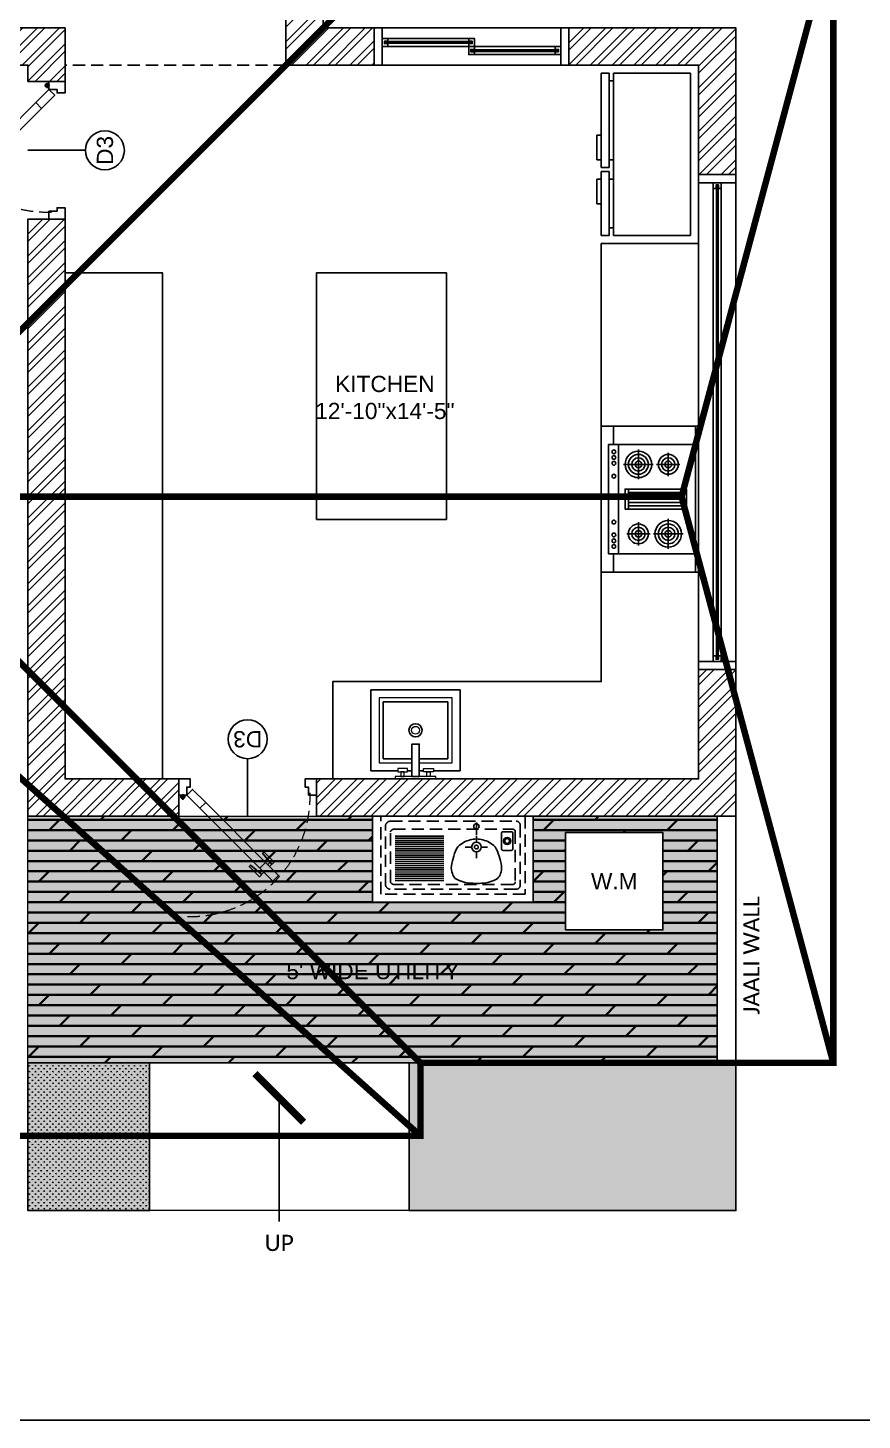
# Model space of a CAD drawing. Header units: millimetres. Extents: x 0 to 59560, y 0 to 21447.
# Drawn here: x 18234 to 23377, y 0 to 8582 of the extents above; entities that cross this region are included whole.
import ezdxf
from ezdxf.enums import TextEntityAlignment as Align

# ---------------------------------------------------------------- set-up
doc = ezdxf.new("R2010")
doc.units = ezdxf.units.MM
doc.header["$LTSCALE"] = 150
doc.linetypes.add('DASHED', pattern=[0.75, 0.5, -0.25])
for name, color, linetype in [('ad-Arrow', 32, 'Continuous'), ('ad-Door', 11, 'Continuous'), ('ad-Elevation 10', 8, 'Continuous'), ('ad-Furniture', 8, 'Continuous'), ('ad-Glass Sectionline', 140, 'Continuous'), ('ad-Text', 7, 'Continuous'), ('ad-Text main', 7, 'Continuous'), ('ad-Text Main_Door&window Label', 7, 'Continuous'), ('ad-Verandah', 33, 'Continuous'), ('ad-Wall', 240, 'Continuous'), ('ad-Wall hatch', 8, 'Continuous')]:
    doc.layers.add(name, color=color, linetype=linetype)
doc.layers.add('ad-Landscape', color=7, linetype='Continuous', lineweight=35, true_color=0x007f00)
doc.layers.add('ad-Primary Roof', color=5, linetype='Continuous', true_color=0x0000ff)
doc.layers.add('ad-Secondary Roof', color=6, linetype='Continuous', true_color=0xff00ff)
doc.styles.add('$ZCDB_AUDIT_GENERATED_9B16', font='arial.ttf')
doc.styles.add('6 U T S R N_Corridor-Basement$0$Standard', font='arial.ttf')
doc.styles.add('New Text Style', font='arial.ttf', dxfattribs={"height": 100})
doc.styles.get("Standard").update_dxf_attribs({"font": 'arial.ttf'})
doc.dimstyles.new('A-100-DIM-INT (MM-FT)', dxfattribs={"dimscale": 50, "dimtxt": 2.4, "dimasz": 1, "dimexe": 5, "dimexo": 100, "dimgap": 1, "dimtad": 0, "dimdec": 0, "dimdsep": 46, "dimtxsty": 'Standard', "dimblk": 'ARCHTICK', "dimcen": 0.025, "dimse1": 1, "dimse2": 1, "dimclrd": 256, "dimclre": 256, "dimclrt": 256, "dimazin": 2, "dimtfac": 1, "dimtdec": 0, "dimtix": 1, "dimtmove": 2, "dimatfit": 3, "dimldrblk": 'ARCHTICK', "dimfxl": 1, "dimtolj": 1, "dimtzin": 0, "dimarcsym": 0})

# ---------------------------------------------------------------- blocks, each defined once
blk = doc.blocks.new('zw$2299')
at = {"layer": 'ad-Elevation 10', "insert": (210.4, -857.9), "char_height": 100, "width": 720.07, "attachment_point": 5, "rotation": 90, "style": '$ZCDB_AUDIT_GENERATED_9B16', "bg_fill": 3, "box_fill_scale": 1, "bg_fill_color": 257, "bg_fill_transparency": 0}
blk.add_mtext('{\\fCalibri Light|b0|i0|c0|p34;JAALI WALL}', dxfattribs=at)
blk.add_wipeout([(0, 0), (115, 0), (115, -1520), (0, -1520)])
at = {"layer": 'ad-Elevation 10'}
blk.add_lwpolyline([(115, -1520), (115, 0), (0, 0), (0, -1520)], close=True, dxfattribs=at)
blk = doc.blocks.new('zw$821')
at = {"layer": 'ad-Primary Roof', "linetype": 'DASHED', "ltscale": 2, "const_width": 40}
for points in [[(16380, -15760), (9665, -9750), (2800, -15760)], [(16380, -15310), (16380, -15760), (2800, -15760), (2800, -14390)]]:
    blk.add_lwpolyline(points, dxfattribs=at)
at = {"layer": 'ad-Secondary Roof', "linetype": 'DASHED', "ltscale": 2, "const_width": 40}
for points in [[(16380, -8330), (12890, -11820), (16380, -15310)], [(16380, -15310), (18925, -15310), (18925, -8330), (16380, -8330)], [(18925, -8330), (17989.9, -11820), (18925.4, -15310)], [(17989.9, -11820), (12890, -11820)]]:
    blk.add_lwpolyline(points, dxfattribs=at)
blk = doc.blocks.new('$ZCDB_AUDIT_GENERATED_C7C9')
blk.add_wipeout([(0, 230), (1200, 230), (1200, 0), (0, 0)]).dxf.layer = 'ad-Elevation 10'
at = {"layer": 'ad-Elevation 10'}
for points in [[(1200, 230), (0, 230)], [(1200, 0), (0, 0)]]:
    blk.add_lwpolyline(points, dxfattribs=at)
for points in [[(50, 0), (50, 230), (0, 230), (0, 0)], [(1150, 0), (1200, 0), (1200, 230), (1150, 230)], [(85, 83), (85, 65), (50, 65), (50, 115), (85, 115), (85, 97), (63, 97), (63, 83)], [(617.5, 133), (617.5, 115), (582.5, 115), (582.5, 165), (617.5, 165), (617.5, 147), (595.5, 147), (595.5, 133)], [(582.5, 83), (582.5, 65), (617.5, 65), (617.5, 115), (582.5, 115), (582.5, 97), (604.5, 97), (604.5, 83)], [(1115, 133), (1115, 115), (1150, 115), (1150, 165), (1115, 165), (1115, 147), (1137, 147), (1137, 133)]]:
    blk.add_lwpolyline(points, close=True, dxfattribs=at)
at = {"layer": 'ad-Glass Sectionline'}
for points in [[(600, 95), (65, 95), (65, 85), (600, 85)], [(600, 145), (1135, 145), (1135, 135), (600, 135)]]:
    blk.add_lwpolyline(points, close=True, dxfattribs=at)
for points in [[(582.5, 115), (85, 115)], [(617.5, 165), (1115, 165)], [(617.5, 115), (1115, 115)], [(582.5, 65), (85, 65)]]:
    blk.add_lwpolyline(points, dxfattribs=at)
blk = doc.blocks.new('*U77')
blk.add_blockref('$ZCDB_AUDIT_GENERATED_C7C9', (0, 0))
blk = doc.blocks.new('$ZCDB_AUDIT_GENERATED_1EBC36')
blk.add_wipeout([(0, 3050), (0, 0), (-230, 0), (-230, 3050)]).dxf.layer = 'ad-Elevation 10'
at = {"layer": 'ad-Elevation 10'}
for points in [[(-230, 3000), (0, 3000), (0, 3050), (-230, 3050)], [(-122, 2965), (-140, 2965), (-140, 3000), (-90, 3000), (-90, 2965), (-108, 2965), (-108, 2987), (-122, 2987)], [(-230, 50), (-230, 0), (0, 0), (0, 50)], [(-122, 85), (-140, 85), (-140, 50), (-90, 50), (-90, 85), (-108, 85), (-108, 63), (-122, 63)]]:
    blk.add_lwpolyline(points, close=True, dxfattribs=at)
for points in [[(-230, 0), (-230, 3050)], [(0, 0), (0, 3050)]]:
    blk.add_lwpolyline(points, dxfattribs=at)
at = {"layer": 'ad-Glass Sectionline'}
for points in [[(-140, 2965), (-140, 85)], [(-90, 2965), (-90, 85)]]:
    blk.add_lwpolyline(points, dxfattribs=at)
blk.add_lwpolyline([(-110, 2982.5), (-110, 65), (-120, 65), (-120, 2982.5)], close=True, dxfattribs=at)
blk = doc.blocks.new('A$Cf0280c0a')
at = {"layer": 'ad-Furniture'}
for p, q in [((-0.4498, 0), (0.4498, 0)), ((-0.4498, -0.58), (-0.4498, 0)), ((-0.337, -0.0754), (-0.4498, -0.0754)), ((-0.337, -0.0447), (0.337, -0.0447)), ((-0.337, -0.58), (-0.337, -0.0447)), ((0.337, -0.0447), (0.337, -0.58)), ((0.337, -0.0754), (0.4498, -0.0754)), ((0.4498, -0.58), (0.4498, 0)), ((-0.337, -0.1061), (0.337, -0.1061)), ((-0.2142, -0.3207), (-0.2142, -0.137)), ((-0.0614, -0.1674), (0.0614, -0.1674)), ((-0.0409, -0.5039), (-0.0409, -0.1674)), ((-0.0205, -0.1674), (-0.0205, -0.5039)), ((0, -0.5039), (0, -0.1674)), ((0.0205, -0.1674), (0.0205, -0.5039)), ((0.0409, -0.5039), (0.0409, -0.1674)), ((0.2142, -0.3007), (0.2142, -0.157)), ((-0.3061, -0.2288), (-0.1223, -0.2288)), ((0.1423, -0.2288), (0.2861, -0.2288)), ((-0.2142, -0.4849), (-0.2142, -0.3412)), ((0.2142, -0.5049), (0.2142, -0.3212)), ((-0.2861, -0.413), (-0.1423, -0.413)), ((0.1223, -0.413), (0.3061, -0.413)), ((0.0614, -0.5039), (-0.0614, -0.5039)), ((-0.4498, -0.6), (-0.4498, -0.58)), ((0.4498, -0.58), (-0.4498, -0.58)), ((0.4498, -0.6), (-0.4498, -0.6)), ((0.4498, -0.6), (0.4498, -0.58))]:
    blk.add_line(p, q, dxfattribs=at)
blk.add_lwpolyline([(-0.0614, -0.5244), (-0.0614, -0.147), (0.0614, -0.147), (0.0614, -0.5244)], close=True, dxfattribs=at)
for centre, radius in [((-0.2916, -0.0777), 0.0116), ((-0.2569, -0.0777), 0.0116), ((-0.2208, -0.0777), 0.0116), ((-0.1413, -0.0777), 0.0116), ((0.1413, -0.0777), 0.0116), ((0.2208, -0.0777), 0.0116), ((0.2569, -0.0777), 0.0116), ((0.2916, -0.0777), 0.0116), ((-0.2142, -0.2288), 0.0819), ((-0.2142, -0.2288), 0.0614), ((0.2142, -0.2288), 0.0614), ((-0.2142, -0.2288), 0.0409), ((-0.2142, -0.2288), 0.0205), ((0.2142, -0.2288), 0.0409), ((0.2142, -0.2288), 0.0205), ((0.2142, -0.413), 0.0819), ((-0.2142, -0.413), 0.0614), ((-0.2142, -0.413), 0.0409), ((-0.2142, -0.413), 0.0205), ((0.2142, -0.413), 0.0614), ((0.2142, -0.413), 0.0409), ((0.2142, -0.413), 0.0205)]:
    blk.add_circle(centre, radius, dxfattribs=at)
blk = doc.blocks.new('3BHK+_A$0$ad_Sink')
for p, q in [((-550, 275), (-50, 275)), ((-550, -275), (-550, 275)), ((-50, 275), (-50, 110)), ((-125, 200), (-475, 200)), ((-475, 200), (-475, -200)), ((-125, 22.5), (-125, 200)), ((-50, 50), (-50, 22.5)), ((-125, -200), (-125, -22.5)), ((-50, -22.5), (-50, -50)), ((-50, -110), (-50, -275)), ((-475, -200), (-125, -200)), ((-50, -275), (-550, -275))]:
    blk.add_line(p, q)
at = {"lineweight": 9}
for p, q in [((-100, 225), (-500, 225)), ((-500, 225), (-500, -225)), ((-100, 22.5), (-100, 225)), ((-100, -225), (-100, -22.5)), ((-500, -225), (-100, -225))]:
    blk.add_line(p, q, dxfattribs=at)
for points in [[(-45, 110), (-45, 50), (-65, 50), (-65, 110)], [(-15, 90), (-15, 70), (-45, 70), (-45, 90)], [(0, -125), (0, 125), (-15, 125), (-15, -125)], [(-45, -110), (-45, -50), (-65, -50), (-65, -110)], [(-15, -90), (-15, -70), (-45, -70), (-45, -90)]]:
    blk.add_lwpolyline(points, close=True, dxfattribs=at)
blk.add_lwpolyline([(-15, 22.5), (-215, 22.5), (-215, -22.5), (-15, -22.5)], close=True)
blk.add_ellipse((-300, 0), major_axis=(28.7, -28.7), ratio=1, start_param=-0.7853985429507528, end_param=5.497786764228833)
at = {"lineweight": 5}
blk.add_ellipse((-300, 0), major_axis=(17.1, -17.1), ratio=1, start_param=-0.7853985429410391, end_param=5.497786764238548, dxfattribs=at)
blk = doc.blocks.new('*U83')
for p, q in [((498.7, 578.5), (513.6, 563.6)), ((563.8, 513.3), (548.9, 528.2)), ((8.3, 111.1), (41.7, 111.1)), ((25, 127.8), (25, 94.4))]:
    blk.add_line(p, q)
for points in [[(525.4, 575.4), (497.9, 602.8), (435.1, 540), (442.9, 532.2), (511.5, 589.2)], [(560.7, 540), (588.2, 512.5), (525.4, 449.7), (517.5, 457.6), (574.5, 526.2)]]:
    blk.add_lwpolyline(points)
for points in [[(580.3, 630.3), (499.5, 549.5), (534.9, 514.2), (615.7, 595)], [(130.8, 180.8), (499.5, 549.5), (534.9, 514.2), (166.2, 145.5)], [(50, 100), (130.8, 180.8), (166.2, 145.5), (85.4, 64.6)], [(50, 100), (0, 100), (0, 0), (71.4, 0), (71.4, 35.7), (71.4, 50), (50, 50)], [(800, 100), (800, 50), (778.6, 50), (778.6, 35.7), (778.6, 0), (850, 0), (850, 100)]]:
    blk.add_lwpolyline(points, close=True)
blk.add_circle((25, 111.1), 11.1)
at = {"color": 8, "linetype": 'DASHED', "lineweight": 0}
blk.add_arc((66, 108.5), 741.9, 358.18808, 91.81192, dxfattribs=at)
at = {"layer": 'ad-Text Main_Door&window Label'}
blk.add_line((425, -125), (425, 230), dxfattribs=at)
blk.add_circle((425.3, -245), 120, dxfattribs=at)
at = {"layer": 'ad-Text Main_Door&window Label', "style": 'New Text Style'}
blk.add_attdef('D1', text='', height=100, dxfattribs=at).set_placement((425.3, -245), align=Align.MIDDLE_CENTER)
blk = doc.blocks.new('3BHK+_A$0$ad_Fridge')
for p, q in [((0, 1000.9), (0, 0)), ((474.7, 1000.9, 0), (0, 1000.9)), ((474.7, 0, 0), (474.7, 1000.9, 0)), ((502.2, 954.4, 0), (474.7, 954.4, 0)), ((502.2, 954.4, 0), (474.7, 954.4, 0)), ((502.2, 1000.9, 0), (502.2, 606.9, 0)), ((550.5, 1000.9, 0), (502.2, 1000.9, 0)), ((550.5, 606.9, 0), (550.5, 1000.9, 0)), ((577.9, 805.8, 0), (550.5, 805.8, 0)), ((577.9, 653.4, 0), (577.9, 805.8, 0)), ((502.2, 653.4, 0), (474.7, 653.4, 0)), ((502.2, 606.9, 0), (550.5, 606.9, 0)), ((550.5, 653.4, 0), (577.9, 653.4, 0)), ((502.2, 534.9, 0), (474.7, 534.9, 0)), ((502.2, 0, 0), (502.2, 581.4, 0)), ((502.2, 581.4, 0), (550.5, 581.4, 0)), ((550.5, 581.4, 0), (550.5, 0, 0)), ((550.5, 534.9, 0), (577.9, 534.9, 0)), ((577.9, 534.9, 0), (577.9, 382.5, 0)), ((577.9, 382.5, 0), (550.5, 382.5, 0)), ((0, 0), (474.7, 0, 0)), ((502.2, 46.5, 0), (474.7, 46.5, 0)), ((550.5, 0, 0), (502.2, 0, 0))]:
    blk.add_line(p, q)
blk = doc.blocks.new('$ZCDB_AUDIT_GENERATED_9AD6')
blk.add_wipeout([(0, 0), (990, 0), (990, -529.6), (0, -529.6)])
at = {"color": 0}
for p, q in [((350, -39.1), (350, -113.6)), ((350, -160.1), (350, -121.3)), ((850, -122.9), (550, -122.3)), ((550, -135.3), (850, -135.9)), ((550, -148.3), (850, -148.9)), ((550, -161.2), (850, -161.9)), ((320.7, -189.4), (281.9, -189.4)), ((350, -218.7), (350, -257.4)), ((379.4, -189.4), (418.1, -189.4)), ((550, -174.2), (850, -174.9)), ((550, -187.2), (850, -187.9)), ((550, -200.2), (850, -200.8)), ((550, -213.2), (850, -213.8)), ((550, -226.2), (850, -226.8)), ((550, -239.1), (850, -239.8)), ((550, -252.1), (850, -252.8)), ((550, -265.1), (850, -265.8)), ((550, -278.5), (850, -279.1)), ((550, -291.5), (850, -292.1)), ((550, -304.4), (850, -305.1)), ((550, -317.4), (850, -318.1)), ((550, -330.4), (850, -331.1)), ((550, -343.4), (850, -344)), ((550, -356.4), (850, -357)), ((550, -369.4), (850, -370)), ((550, -382.3), (850, -383)), ((550, -395.3), (850, -396))]:
    blk.add_line(p, q, dxfattribs=at)
blk.add_lwpolyline([(990, -529.6), (0, -529.6), (0, 0), (990, 0)], close=True)
at = {"color": 0, "linetype": 'DASHED'}
blk.add_lwpolyline([(940, -480), (940, 0), (50, 0), (50, -480)], close=True, dxfattribs=at)
for points in [[(910, -425), (910, -55, 0.313965), (881, -30), (105, -30, 0.414214), (80, -55), (80, -425, 0.414214), (105, -450), (881, -450, 0.313965)], [(880, -405), (880, -95, 0.25996), (861, -80), (125, -80, 0.414214), (110, -95), (110, -405, 0.414214), (125, -420), (861, -420, 0.25996)]]:
    blk.add_lwpolyline(points, format="xyb", close=True, dxfattribs=at)
at = {"color": 0}
blk.add_lwpolyline([(125, -105), (125, -200.2, 0.414214), (135, -210.2), (185.4, -210.2, 0.414214), (195.4, -200.2), (195.4, -105, 0.414214), (185.4, -95), (135, -95, 0.414214)], format="xyb", close=True, dxfattribs=at)
for centre, radius in [((350, -62.6), 16.5), ((160.2, -152.6), 22), ((160.2, -152.6), 15), ((350, -189.4), 29.3), ((350, -189.4), 11.7)]:
    blk.add_circle(centre, radius, dxfattribs=at)
for points in [[(311, -145.4), (282.2, -152.3), (255.8, -166.9), (234.6, -187.7)], [(388.1, -145.4), (362.9, -137.9), (336.1, -137.9), (311, -145.4)], [(464.5, -187.7), (443.3, -167), (416.9, -152.3), (388.1, -145.4)], [(234.6, -187.7), (214.3, -224.4), (201.1, -264.6), (195.9, -306.2)], [(503.2, -306.2), (498, -264.6), (484.8, -224.4), (464.5, -187.7)], [(195.9, -306.2), (192.7, -321.9), (194.4, -338.2), (200.9, -352.7)], [(498.2, -352.8), (504.7, -338.2), (506.5, -321.9), (503.3, -306.2)], [(200.9, -352.8), (204.3, -364.1), (210.4, -374.3), (218.8, -382.6)], [(218.8, -382.6), (248.9, -401.4), (283.5, -411.9), (318.9, -412.9)], [(318.9, -412.9), (335.4, -415.6), (352.1, -416.2), (368.7, -414.4)], [(368.7, -414.4), (372.5, -413.8), (376.2, -412.9), (379.9, -411.9)], [(380.2, -412.9), (415.7, -411.9), (450.2, -401.4), (480.3, -382.6)], [(480.3, -382.6), (488.7, -374.3), (494.8, -364.1), (498.2, -352.8)]]:
    blk.add_open_spline(points, degree=3, dxfattribs=at)
blk = doc.blocks.new('$ZCDB_AUDIT_GENERATED_9ACE')
blk.add_wipeout([(-300, -300), (-300, 300), (300, 300), (300, -300)])
at = {"layer": 'ad-Furniture'}
blk.add_lwpolyline([(-300, -300), (300, -300), (300, 300), (-300, 300)], close=True, dxfattribs=at)
at = {"layer": 'ad-Furniture', "insert": (0, 0), "char_height": 100, "width": 393.189, "attachment_point": 5, "bg_fill": 2}
blk.add_mtext('\\pxqc;W.M', dxfattribs=at)
blk = doc.blocks.new('_ArchTick')
at = {"color": 0, "linetype": 'ByBlock', "const_width": 0.15}
blk.add_lwpolyline([(-0.5, -0.5), (0.5, 0.5)], dxfattribs=at)
blk = doc.blocks.new('zw$4CF3')
at = {"transparency": 33554559}
h = blk.add_hatch(color=43, dxfattribs=at)
h.dxf.hatch_style = 1
h.paths.add_polyline_path([(0, 0), (0, -1520), (-4365, -1520), (-4365, 0)])
h = blk.add_hatch(color=256, dxfattribs=at)
h.dxf.hatch_style = 1
h.set_gradient(color1=(153, 204, 0), color2=(63, 127, 0), name='INVSPHERICAL')
h.paths.add_polyline_path([(-3615, -1520), (-4365, -1520), (-4365, -2430), (-3615, -2430)])
h = blk.add_hatch(dxfattribs=at)
h.set_pattern_fill('GRASS', color=74)
h.set_pattern_definition([(90, (-3595, -4140), (-17.96051, 17.96051), [4.7625, -31.15852]), (45, (-3595, -4140), (-17.96051, 17.96051), [4.7625, -20.6375]), (135, (-3595, -4140), (-17.96051, -17.96051), [4.7625, -20.6375])])
h.paths.add_polyline_path([(-3615, -1520), (-4365, -1520), (-4365, -2430), (-3615, -2430)])
h = blk.add_hatch(color=256, dxfattribs=at)
h.dxf.hatch_style = 1
h.set_gradient(color1=(153, 204, 0), color2=(63, 127, 0), name='INVSPHERICAL')
h.paths.add_polyline_path([(0, -1520), (-2015, -1520), (-2015, -2430), (0, -2430)])
h = blk.add_hatch(dxfattribs=at)
h.set_pattern_fill('GRASS', color=74)
h.set_pattern_definition([(90, (20, -4140), (-17.96051, 17.96051), [4.7625, -31.15852]), (45, (20, -4140), (-17.96051, 17.96051), [4.7625, -20.6375]), (135, (20, -4140), (-17.96051, -17.96051), [4.7625, -20.6375])])
h.paths.add_polyline_path([(0, -1520), (-2015, -1520), (-2015, -2430), (0, -2430)])
at = {"layer": 'ad-Landscape', "transparency": 33554687}
h = blk.add_hatch(dxfattribs=at)
h.set_pattern_fill('DOLMIT', color=44, scale=10, angle=360)
h.set_pattern_definition([(360, (-10591.34, -935), (6e-14, 63.5), []), (45, (-10591.34, -935), (-127, 127), [89.8026, -179.605])])
h.paths.add_polyline_path([(0, 0), (0, -1520), (-4365, -1520), (-4365, 0)])
at = {"layer": 'ad-Elevation 10'}
for points in [[(-3615, -1520), (-4365, -1520), (-4365, -2430), (-3615, -2430)], [(0, -1520), (-2015, -1520), (-2015, -2430), (0, -2430)]]:
    blk.add_lwpolyline(points, close=True, dxfattribs=at)
at = {"layer": 'ad-Furniture', "linetype": 'DASHED'}
blk.add_lwpolyline([(-2775, 4630), (-4135, 4630)], dxfattribs=at)
at = {"layer": 'ad-Furniture'}
for points in [[(-4135, 3350), (-3535, 3350), (-3535, 230), (-4135, 230)], [(-1785, 3350), (-2585, 3350), (-2585, 1830), (-1785, 1830)]]:
    blk.add_lwpolyline(points, close=True, dxfattribs=at)
at = {"layer": 'ad-Verandah', "lineweight": 9}
for points in [[(-3615, -1975), (-3615, -1520), (-2015, -1520), (-2015, -1975)], [(-3615, -2430), (-3615, -1975), (-2015, -1975), (-2015, -2430)]]:
    blk.add_lwpolyline(points, close=True, dxfattribs=at)
at = {"xscale": -1, "rotation": 179.9999999999996}
blk.add_blockref('*U77', (-2230, 4860), dxfattribs=at)
at = {"rotation": 359.9999999999984}
blk.add_blockref('$ZCDB_AUDIT_GENERATED_1EBC36', (0, 905), dxfattribs=at)
at = {"layer": 'ad-Door', "ltscale": 5}
ref = blk.add_blockref('*U83', (-4135, 4530), dxfattribs=dict(at, xscale=-1, rotation=89.9999999999988))
ref.add_attrib('D1', 'D3', dxfattribs={"layer": 'ad-Text Main_Door&window Label', "height": 100, "rotation": 90, "style": 'New Text Style'}).set_placement((-3890, 4104.7), align=Align.MIDDLE_CENTER)
ref = blk.add_blockref('*U83', (-3435, 230), dxfattribs=dict(at, xscale=-1, rotation=179.9999999999991))
ref.add_attrib('D1', 'D3', dxfattribs={"layer": 'ad-Text Main_Door&window Label', "height": 100, "rotation": 180, "style": 'New Text Style'}).set_placement((-3009.7, 475), align=Align.MIDDLE_CENTER)
at = {"layer": 'ad-Furniture', "xscale": 0.9990749306197567, "yscale": 0.9990749306197567, "zscale": 0.9990749306197567, "rotation": 179.9999999999997}
blk.add_blockref('3BHK+_A$0$ad_Fridge', (-280, 4580), dxfattribs=at)
at = {"layer": 'ad-Furniture', "rotation": 270}
blk.add_blockref('3BHK+_A$0$ad_Sink', (-1975, 230), dxfattribs=at)
at = {"layer": 'ad-Text', "char_height": 100, "attachment_point": 5}
for s, insert, width in [('\\pxt25;KITCHEN\\P12\'-10"x14\'-5"', (-2164, 2581), 863.438), ("\\pxt25;5' WIDE UTILITY", (-2237.9, -955.2), 1216.709)]:
    blk.add_mtext(s, dxfattribs=dict(at, insert=insert, width=width))
at = {"layer": 'ad-Text main', "insert": (-2815.7, -2630.2, 0), "char_height": 100, "width": 207.6, "attachment_point": 5, "style": '6 U T S R N_Corridor-Basement$0$Standard', "bg_fill": 2}
blk.add_mtext('{\\fCalibri Light|b0|i0|c0|p34;UP}', dxfattribs=at)
at = {"layer": 'ad-Furniture'}
blk.add_lwpolyline([(-830, 3530), (-230, 3530), (-230, 230), (-2485, 230), (-2485, 830), (-830, 830)], close=True, dxfattribs=at)
at = {"layer": 'ad-Furniture', "xscale": -1000, "yscale": 1000, "zscale": 1000, "rotation": 89.99999999999915}
blk.add_blockref('A$Cf0280c0a', (-830, 1955), dxfattribs=at)
at = {"layer": 'ad-Furniture', "xscale": -1}
blk.add_blockref('$ZCDB_AUDIT_GENERATED_9AD6', (-1250, 0), dxfattribs=at)
at = {"layer": 'ad-Furniture', "rotation": 360}
blk.add_blockref('$ZCDB_AUDIT_GENERATED_9ACE', (-750, -400), dxfattribs=at)
at = {"layer": 'ad-Arrow'}
blk.add_leader([(-2815, -1736.7, 0), (-2815, -2498.3, 0)], dimstyle='A-100-DIM-INT (MM-FT)', override={"dimscale": 1, "dimasz": 300, "dimgap": 50, "dimtad": 0}, dxfattribs=at)
at = {"layer": 'ad-Verandah', "lineweight": 9}
blk.add_lwpolyline([(0, 0), (0, -1520), (-4365, -1520), (-4365, 0)], close=True, dxfattribs=at)

msp = doc.modelspace()

# ---------------------------------------------------------------- hatches: boundary and pattern name
at = {"layer": 'ad-Wall hatch'}
h = msp.add_hatch(dxfattribs=at)
h.set_pattern_fill('ANSI32', color=256, scale=10)
h.set_pattern_definition([(45, (4273.8, 3722.27), (-67.35192, 67.35192), []), (45, (4318.7, 3722.27), (-67.35192, 67.35192), [])])
h.paths.add_polyline_path([(18463.8, 8252.3), (18463.8, 8582.3), (9003.8, 8582.3), (9003.8, 8352.3), (9308.8, 8352.3), (9308.8, 7652.3), (9423.8, 7652.3), (9423.8, 8352.3), (12623.8, 8352.3), (12623.8, 6852.3), (11123.8, 6852.3), (11123.8, 6737.3), (12623.8, 6737.3), (12623.8, 3952.3), (9423.8, 3952.3), (9423.8, 6737.3), (10323.8, 6737.3), (10323.8, 6852.3), (9308.8, 6852.3), (9308.8, 3952.3), (4653.8, 3952.3), (4653.8, 8352.3), (8103.8, 8352.3), (8103.8, 8582.3), (7903.8, 8582.3), (7903.8, 12552.3), (8103.8, 12552.3), (8103.8, 12782.3), (4653.8, 12782.3), (4653.8, 17247.3), (9003.8, 17247.3), (9003.8, 14372.3), (10123.8, 14372.3), (10123.8, 14487.3), (9118.8, 14487.3), (9118.8, 17247.3), (11573.8, 17247.3), (11573.8, 14487.3), (10923.8, 14487.3), (10923.8, 14372.3), (11573.8, 14372.3), (11573.8, 12667.3), (9118.8, 12667.3), (9118.8, 13277.3), (9003.8, 13277.3), (9003.8, 12552.3), (13813.8, 12552.3), (13813.8, 12782.3), (13713.8, 12782.3), (13713.8, 13597.3), (13598.8, 13597.3), (13598.8, 12782.3), (11803.8, 12782.3), (11803.8, 17247.3), (13598.8, 17247.3), (13598.8, 14397.3), (13713.8, 14397.3), (13713.8, 17247.3), (17143.8, 17247.3), (17143.8, 12782.3), (14713.8, 12782.3), (14713.8, 12552.3), (17258.8, 12552.3), (17258.8, 17247.3), (22368.8, 17247.3), (22368.8, 14127.3), (22598.8, 14127.3), (22598.8, 17477.3), (4423.8, 17477.3), (4423.8, 12552.3), (7673.8, 12552.3), (7673.8, 8582.3), (4423.8, 8582.3), (4423.8, 3722.3), (12853.8, 3722.3), (12853.8, 8352.3), (18233.8, 8352.3), (18233.8, 8252.3)])
h.paths.add_polyline_path([(18463.8, 7402.3), (18233.8, 7402.3), (18233.8, 3722.3), (19163.8, 3722.3), (19163.8, 3952.3), (18463.8, 3952.3)])
h.paths.add_polyline_path([(20013.8, 3722.3), (22598.8, 3722.3), (22598.8, 8582.3), (20053.8, 8582.3), (20053.8, 12552.3), (22598.8, 12552.3), (22598.8, 12927.3), (22368.8, 12927.3), (22368.8, 12782.3), (19823.8, 12782.3), (19823.8, 8352.3), (22368.8, 8352.3), (22368.8, 3952.3), (20013.8, 3952.3)])

# ---------------------------------------------------------------- linework, layer by layer
msp.add_lwpolyline([(0, 21447.3), (28328.8, 21447.3), (28328.8, 0), (0, 0)], close=True)

# ---------------------------------------------------------------- next in the draw order: block references
msp.add_blockref('zw$4CF3', (22598.8, 3722.3))

# ---------------------------------------------------------------- next in the draw order: linework, layer by layer
at = {"layer": 'ad-Wall'}
msp.add_lwpolyline([(12853.8, 8352.3), (18233.8, 8352.3), (18233.8, 8252.3), (18463.8, 8252.3), (18463.8, 8582.3), (9003.8, 8582.3)], dxfattribs=at)
msp.add_lwpolyline([(18463.8, 7402.3), (18233.8, 7402.3), (18233.8, 3722.3), (19163.8, 3722.3), (19163.8, 3952.3), (18463.8, 3952.3)], close=True, dxfattribs=at)

# ---------------------------------------------------------------- next in the draw order: block references
at = {"rotation": 360}
msp.add_blockref('zw$2299', (22483.8, 3722.3), dxfattribs=at)

# ---------------------------------------------------------------- next in the draw order: linework, layer by layer
at = {"layer": 'ad-Wall'}
msp.add_lwpolyline([(20013.8, 3722.3), (22598.8, 3722.3), (22598.8, 8582.3), (20053.8, 8582.3), (20053.8, 12552.3), (22598.8, 12552.3), (22598.8, 12927.3), (22368.8, 12927.3), (22368.8, 12782.3), (19823.8, 12782.3), (19823.8, 8352.3), (22368.8, 8352.3), (22368.8, 3952.3), (20013.8, 3952.3)], close=True, dxfattribs=at)

# ---------------------------------------------------------------- next in the draw order: block references
msp.add_blockref('zw$821', (4273.8, 17512.3))

doc.saveas('drawing.dxf')
